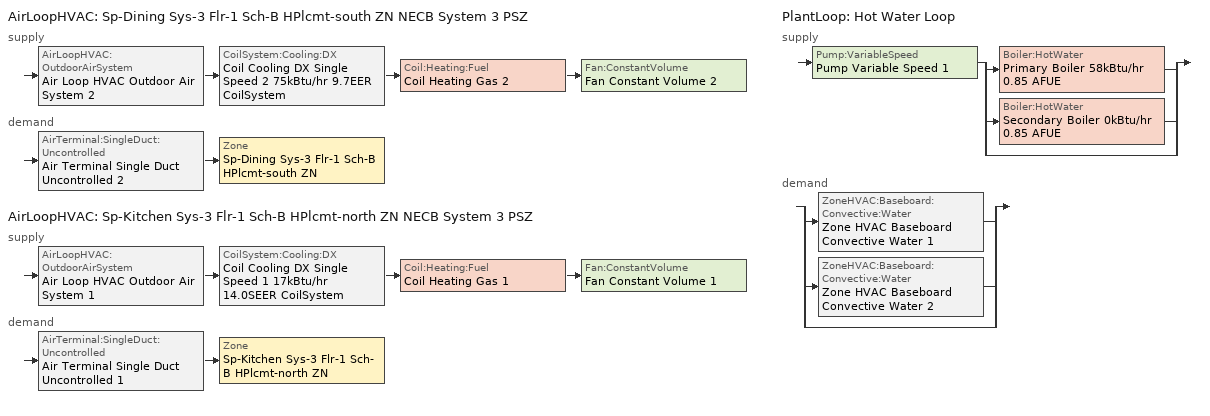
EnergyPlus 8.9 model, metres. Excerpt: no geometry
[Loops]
AirLoopHVAC 'Sp-Dining Sys-3 Flr-1 Sch-B HPlcmt-south ZN NECB System 3 PSZ'
 supply: AirLoopHVAC:OutdoorAirSystem 'Air Loop HVAC Outdoor Air System 2' > CoilSystem:Cooling:DX 'Coil Cooling DX Single Speed 2 75kBtu/hr 9.7EER CoilSystem' > Coil:Heating:Fuel 'Coil Heating Gas 2' > Fan:ConstantVolume 'Fan Constant Volume 2'
 demand: AirTerminal:SingleDuct:Uncontrolled 'Air Terminal Single Duct Uncontrolled 2' > Zone 'Sp-Dining Sys-3 Flr-1 Sch-B HPlcmt-south ZN'
AirLoopHVAC 'Sp-Kitchen Sys-3 Flr-1 Sch-B HPlcmt-north ZN NECB System 3 PSZ'
 supply: AirLoopHVAC:OutdoorAirSystem 'Air Loop HVAC Outdoor Air System 1' > CoilSystem:Cooling:DX 'Coil Cooling DX Single Speed 1 17kBtu/hr 14.0SEER CoilSystem' > Coil:Heating:Fuel 'Coil Heating Gas 1' > Fan:ConstantVolume 'Fan Constant Volume 1'
 demand: AirTerminal:SingleDuct:Uncontrolled 'Air Terminal Single Duct Uncontrolled 1' > Zone 'Sp-Kitchen Sys-3 Flr-1 Sch-B HPlcmt-north ZN'
PlantLoop 'Hot Water Loop'
 supply: Pump:VariableSpeed 'Pump Variable Speed 1' > split
  | Boiler:HotWater 'Primary Boiler 58kBtu/hr 0.85 AFUE'
  | Boiler:HotWater 'Secondary Boiler 0kBtu/hr 0.85 AFUE'
  | bypass
 demand: split
  | ZoneHVAC:Baseboard:Convective:Water 'Zone HVAC Baseboard Convective Water 1'
  | ZoneHVAC:Baseboard:Convective:Water 'Zone HVAC Baseboard Convective Water 2'
  | bypass
[ZoneControl:Thermostat] Control Object Type 1=ThermostatSetpoint:DualSetpoint
Name | Zone or ZoneList | Control Type Schedule | Control Name 1
Sp-Dining Sys-3 Flr-1 Sch-B HPlcmt-south ZN Thermostat | Sp-Dining Sys-3 Flr-1 Sch-B HPlcmt-south ZN | Sp-Dining Sys-3 Flr-1 Sch-B HPlcmt-south ZN Thermostat Schedule | Space Function Dining - family space Thermostat 2
Sp-Kitchen Sys-3 Flr-1 Sch-B HPlcmt-north ZN Thermostat | Sp-Kitchen Sys-3 Flr-1 Sch-B HPlcmt-north ZN | Sp-Kitchen Sys-3 Flr-1 Sch-B HPlcmt-north ZN Thermostat Schedule | Space Function Food preparation Thermostat 2
[ThermostatSetpoint:DualSetpoint] Heating Setpoint Temperature Schedule=NECB-B-Thermostat Setpoint-Heating; Cooling Setpoint Temperature Schedule=NECB-B-Thermostat Setpoint-Cooling
Space Function Dining - family space Thermostat 2; Space Function Food preparation Thermostat 2
[AirTerminal:SingleDuct:Uncontrolled] Availability Schedule=Always On Discrete; Maximum Air Flow Rate {m3/s}=AutoSize
Air Terminal Single Duct Uncontrolled 2; Air Terminal Single Duct Uncontrolled 1
[ZoneHVAC:Baseboard:Convective:Water] Availability Schedule=Always On Discrete; Heating Design Capacity Method=HeatingDesignCapacity; Heating Design Capacity {W}=Autosize; Heating Design Capacity Per Floor Area {W/m2}=0; Fraction of Autosized Heating Design Capacity=0.8; U-Factor Times Area Value {W/K}=Autosize; Maximum Water Flow Rate {m3/s}=Autosize; Convergence Tolerance=0.001
Zone HVAC Baseboard Convective Water 2; Zone HVAC Baseboard Convective Water 1
[Zone equipment]
Sp-Dining Sys-3 Flr-1 Sch-B HPlcmt-south ZN: Air Terminal Single Duct Uncontrolled 2, Zone HVAC Baseboard Convective Water 2
Sp-Kitchen Sys-3 Flr-1 Sch-B HPlcmt-north ZN: Air Terminal Single Duct Uncontrolled 1, Zone HVAC Baseboard Convective Water 1
[Sizing:Zone] Zone Cooling Design Supply Air Temperature Input Method=SupplyAirTemperature; Zone Cooling Design Supply Air Temperature {C}=13; Zone Cooling Design Supply Air Temperature Difference {deltaC}=11.11; Zone Heating Design Supply Air Temperature Input Method=SupplyAirTemperature; Zone Heating Design Supply Air Temperature {C}=43; Zone Heating Design Supply Air Temperature Difference {deltaC}=11.11; Zone Cooling Design Supply Air Humidity Ratio {kgWater/kgDryAir}=0.0085; Zone Heating Design Supply Air Humidity Ratio {kgWater/kgDryAir}=0.008; Zone Heating Sizing Factor=1.3; Zone Cooling Sizing Factor=1.1; Cooling Design Air Flow Method=DesignDay; Cooling Design Air Flow Rate {m3/s}=0; Cooling Minimum Air Flow per Zone Floor Area {m3/s-m2}=0.000762; Cooling Minimum Air Flow {m3/s}=0; Cooling Minimum Air Flow Fraction=0; Heating Design Air Flow Method=DesignDay; Heating Design Air Flow Rate {m3/s}=0; Heating Maximum Air Flow per Zone Floor Area {m3/s-m2}=0.002032; Heating Maximum Air Flow {m3/s}=0.141576; Heating Maximum Air Flow Fraction=0.3; Account for Dedicated Outdoor Air System=No
Name | Design Specification Outdoor Air Object | Design Specification Zone Air Distribution Object
Sp-Dining Sys-3 Flr-1 Sch-B HPlcmt-south ZN | Space Function Dining - family space Ventilation | Sp-Dining Sys-3 Flr-1 Sch-B HPlcmt-south ZN Design Spec Zone Air Dist
Sp-Kitchen Sys-3 Flr-1 Sch-B HPlcmt-north ZN | Space Function Food preparation Ventilation | Sp-Kitchen Sys-3 Flr-1 Sch-B HPlcmt-north ZN Design Spec Zone Air Dist
[DesignSpecification:ZoneAirDistribution] Zone Air Distribution Effectiveness in Cooling Mode=1; Zone Air Distribution Effectiveness in Heating Mode=1
Sp-Dining Sys-3 Flr-1 Sch-B HPlcmt-south ZN Design Spec Zone Air Dist; Sp-Kitchen Sys-3 Flr-1 Sch-B HPlcmt-north ZN Design Spec Zone Air Dist
[Controller:MechanicalVentilation] Demand Controlled Ventilation=No; System Outdoor Air Method=ZoneSum
Name | Availability Schedule | Zone Name 1 | Design Specification Outdoor Air Object Name 1 | Design Specification Zone Air Distribution Object Name 1
Controller Mechanical Ventilation 2 | Sp-Dining Sys-3 Flr-1 Sch-B HPlcmt-south ZN NECB System 3 PSZ Occ Sch | Sp-Dining Sys-3 Flr-1 Sch-B HPlcmt-south ZN | Space Function Dining - family space Ventilation | Sp-Dining Sys-3 Flr-1 Sch-B HPlcmt-south ZN Design Spec Zone Air Dist
Controller Mechanical Ventilation 1 | Always On Discrete | Sp-Kitchen Sys-3 Flr-1 Sch-B HPlcmt-north ZN | Space Function Food preparation Ventilation | Sp-Kitchen Sys-3 Flr-1 Sch-B HPlcmt-north ZN Design Spec Zone Air Dist
[DesignSpecification:OutdoorAir] Outdoor Air Method=Sum; Outdoor Air Flow per Person {m3/s-person}=0; Outdoor Air Flow per Zone {m3/s}=0; Outdoor Air Flow Air Changes per Hour {1/hr}=0
Name | Outdoor Air Flow per Zone Floor Area {m3/s-m2}
Space Function Dining - family space Ventilation | 0.0035814
Space Function Food preparation Ventilation | 0.0013716
[AirLoopHVAC] Design Supply Air Flow Rate {m3/s}=AutoSize
Sp-Dining Sys-3 Flr-1 Sch-B HPlcmt-south ZN NECB System 3 PSZ; Sp-Kitchen Sys-3 Flr-1 Sch-B HPlcmt-north ZN NECB System 3 PSZ
[Sizing:System] Type of Load to Size On=Sensible; Design Outdoor Air Flow Rate {m3/s}=Autosize; Central Heating Maximum System Air Flow Ratio=1; Preheat Design Temperature {C}=7; Preheat Design Humidity Ratio {kgWater/kgDryAir}=0.008; Precool Design Temperature {C}=13; Precool Design Humidity Ratio {kgWater/kgDryAir}=0.008; Central Cooling Design Supply Air Temperature {C}=13; Central Heating Design Supply Air Temperature {C}=43; Type of Zone Sum to Use=NonCoincident; 100% Outdoor Air in Cooling=No; 100% Outdoor Air in Heating=No; Central Cooling Design Supply Air Humidity Ratio {kgWater/kgDryAir}=0.0085; Central Heating Design Supply Air Humidity Ratio {kgWater/kgDryAir}=0.008; Cooling Supply Air Flow Rate Method=DesignDay; Cooling Supply Air Flow Rate {m3/s}=0; Cooling Supply Air Flow Rate Per Floor Area {m3/s-m2}=0.00996765; Cooling Fraction of Autosized Cooling Supply Air Flow Rate=1; Cooling Supply Air Flow Rate Per Unit Cooling Capacity {m3/s-W}=3.94755e-05; Heating Supply Air Flow Rate Method=DesignDay; Heating Supply Air Flow Rate {m3/s}=0; Heating Supply Air Flow Rate Per Floor Area {m3/s-m2}=0.00996765; Heating Fraction of Autosized Heating Supply Air Flow Rate=1; Heating Fraction of Autosized Cooling Supply Air Flow Rate=1; Heating Supply Air Flow Rate Per Unit Heating Capacity {m3/s-W}=3.15882e-05; System Outdoor Air Method=ZoneSum; Zone Maximum Outdoor Air Fraction=1; Cooling Design Capacity Method=CoolingDesignCapacity; Cooling Design Capacity {W}=Autosize; Cooling Design Capacity Per Floor Area {W/m2}=234.7; Fraction of Autosized Cooling Design Capacity=1; Heating Design Capacity Method=HeatingDesignCapacity; Heating Design Capacity {W}=Autosize; Heating Design Capacity Per Floor Area {W/m2}=157; Fraction of Autosized Heating Design Capacity=1; Central Cooling Capacity Control Method=OnOff
Sp-Dining Sys-3 Flr-1 Sch-B HPlcmt-south ZN NECB System 3 PSZ; Sp-Kitchen Sys-3 Flr-1 Sch-B HPlcmt-north ZN NECB System 3 PSZ
[Controller:OutdoorAir] Minimum Outdoor Air Flow Rate {m3/s}=0; Maximum Outdoor Air Flow Rate {m3/s}=Autosize; Economizer Control Action Type=ModulateFlow; Lockout Type=NoLockout; Minimum Limit Type=FixedMinimum; High Humidity Control=No; Control High Indoor Humidity Based on Outdoor Humidity Ratio=Yes; Heat Recovery Bypass Control Type=BypassWhenWithinEconomizerLimits
Name | Economizer Control Type | Minimum Outdoor Air Schedule | Mechanical Ventilation Controller | Economizer Maximum Limit Dry-Bulb Temperature {C} | Economizer Maximum Limit Enthalpy {J/kg} | Economizer Minimum Limit Dry-Bulb Temperature {C}
Controller Outdoor Air 2 | DifferentialEnthalpy | Sp-Dining Sys-3 Flr-1 Sch-B HPlcmt-south ZN NECB System 3 PSZ Occ Sch | Controller Mechanical Ventilation 2
Controller Outdoor Air 1 | NoEconomizer | Always On Discrete | Controller Mechanical Ventilation 1 | 28 | 64000 | -100
[SetpointManager:MixedAir] Control Variable=Temperature
Node 38 OS Default SPM; Node 37 OS Default SPM; Node 36 OS Default SPM; Node 26 OS Default SPM; Node 25 OS Default SPM; Node 24 OS Default SPM
[CoilSystem:Cooling:DX] Availability Schedule=Always On Discrete
Name | Cooling Coil
Coil Cooling DX Single Speed 2 75kBtu/hr 9.7EER CoilSystem | Coil Cooling DX Single Speed 2 75kBtu/hr 9.7EER
Coil Cooling DX Single Speed 1 17kBtu/hr 14.0SEER CoilSystem | Coil Cooling DX Single Speed 1 17kBtu/hr 14.0SEER
[Coil:Cooling:DX:SingleSpeed] Availability Schedule=Always On Discrete; Gross Rated Total Cooling Capacity {W}=Autosize; Gross Rated Sensible Heat Ratio=Autosize; Rated Air Flow Rate {m3/s}=Autosize; Rated Evaporator Fan Power Per Volume Flow Rate {W/(m3/s)}=773.3; Total Cooling Capacity Function of Temperature Curve=DXCOOL-NECB2011-REF-CAPFT; Total Cooling Capacity Function of Flow Fraction Curve=DXCOOL-NECB2011-REF-CAPFFLOW; Energy Input Ratio Function of Temperature Curve=DXCOOL-NECB2011-REF-COOLEIRFT; Energy Input Ratio Function of Flow Fraction Curve=DXCOOL-NECB2011-REF-COOLEIRFFLOW; Part Load Fraction Correlation Curve=DXCOOL-NECB2011-REF-COOLPLFFPLR; Condenser Type=AirCooled; Evaporative Condenser Effectiveness=0; Evaporative Condenser Air Flow Rate {m3/s}=Autosize; Evaporative Condenser Pump Rated Power Consumption {W}=Autosize; Crankcase Heater Capacity {W}=0; Maximum Outdoor Dry-Bulb Temperature for Crankcase Heater Operation {C}=0; Basin Heater Capacity {W/K}=0; Basin Heater Setpoint Temperature {C}=10
Name | Gross Rated Cooling COP {W/W}
Coil Cooling DX Single Speed 2 75kBtu/hr 9.7EER | 3.33579
Coil Cooling DX Single Speed 1 17kBtu/hr 14.0SEER | 3.8248
[Coil:Heating:Fuel] Availability Schedule=Always On Discrete; Fuel Type=NaturalGas; Burner Efficiency=0.8; Nominal Capacity {W}=AutoSize; Parasitic Electric Load {W}=0; Parasitic Fuel Load {W}=0
Coil Heating Gas 2; Coil Heating Gas 1
[Fan:ConstantVolume] Fan Total Efficiency=0.39975; Pressure Rise {Pa}=640; Maximum Flow Rate {m3/s}=AutoSize; Motor Efficiency=0.615; Motor In Airstream Fraction=1
Name | Availability Schedule
Fan Constant Volume 2 | Sp-Dining Sys-3 Flr-1 Sch-B HPlcmt-south ZN NECB System 3 PSZ Occ Sch
Fan Constant Volume 1 | Always On Discrete
[SetpointManager:SingleZone:Reheat] Control Variable=Temperature; Minimum Supply Air Temperature {C}=13; Maximum Supply Air Temperature {C}=43
Name | Control Zone
Setpoint Manager Single Zone Reheat 2 | Sp-Dining Sys-3 Flr-1 Sch-B HPlcmt-south ZN
Setpoint Manager Single Zone Reheat 1 | Sp-Kitchen Sys-3 Flr-1 Sch-B HPlcmt-north ZN
[PlantLoop]
Hot Water Loop: Fluid Type=Water; Plant Equipment Operation Scheme=Hot Water Loop Operation Schemes; Maximum Loop Temperature {C}=100; Minimum Loop Temperature {C}=0; Maximum Loop Flow Rate {m3/s}=Autosize; Minimum Loop Flow Rate {m3/s}=0; Plant Loop Volume {m3}=Autocalculate; Load Distribution Scheme=Optimal; Plant Loop Demand Calculation Scheme=SingleSetpoint
[Sizing:Plant]
Hot Water Loop: Loop Type=Heating; Design Loop Exit Temperature {C}=82; Loop Design Temperature Difference {deltaC}=16; Sizing Option=NonCoincident; Zone Timesteps in Averaging Window=1; Coincident Sizing Factor Mode=None
[Pump:VariableSpeed]
Pump Variable Speed 1: Design Maximum Flow Rate {m3/s}=Autosize; Design Pump Head {Pa}=179352; Design Power Consumption {W}=Autosize; Motor Efficiency=0.7; Fraction of Motor Inefficiencies to Fluid Stream=0; Coefficient 1 of the Part Load Performance Curve=0; Coefficient 2 of the Part Load Performance Curve=1; Coefficient 3 of the Part Load Performance Curve=0; Coefficient 4 of the Part Load Performance Curve=0; Design Minimum Flow Rate {m3/s}=0; Pump Control Type=Intermittent; Skin Loss Radiative Fraction=0.5; Design Power Sizing Method=PowerPerFlowPerPressure; Design Electric Power per Unit Flow Rate {W/(m3/s)}=348701.1; Design Shaft Power per Unit Flow Rate per Unit Head=1.28205; Design Minimum Flow Rate Fraction=0
[Boiler:HotWater] Fuel Type=NaturalGas; Nominal Thermal Efficiency=0.85; Design Water Outlet Temperature {C}=82; Design Water Flow Rate {m3/s}=Autosize; Minimum Part Load Ratio=0; Maximum Part Load Ratio=1; Optimum Part Load Ratio=1; Water Outlet Upper Temperature Limit {C}=99; Boiler Flow Mode=ConstantFlow; Parasitic Electric Load {W}=0; Sizing Factor=1
Name | Nominal Capacity {W}
Primary Boiler 58kBtu/hr 0.85 AFUE | 16999.6
Secondary Boiler 0kBtu/hr 0.85 AFUE | 0.001
[SetpointManager:OutdoorAirReset]
Setpoint Manager Outdoor Air Reset 1: Control Variable=Temperature; Setpoint at Outdoor Low Temperature {C}=82; Outdoor Low Temperature {C}=-16; Setpoint at Outdoor High Temperature {C}=60; Outdoor High Temperature {C}=0
[PlantEquipmentOperationSchemes]
Hot Water Loop Operation Schemes: Control Scheme Object Type 1=PlantEquipmentOperation:HeatingLoad; Control Scheme Name 1=Hot Water Loop Heating Operation Scheme; Control Scheme Schedule Name 1=Always On Discrete
[PlantEquipmentOperation:HeatingLoad]
Hot Water Loop Heating Operation Scheme: Load Range Lower Limit 1 {W}=0; Load Range Upper Limit 1 {W}=1000000000; Range Equipment List Name 1=Hot Water Loop Heating Equipment List
[PlantEquipmentList]
Hot Water Loop Heating Equipment List: Boiler:HotWater, Primary Boiler 58kBtu/hr 0.85 AFUE, Boiler:HotWater, Secondary Boiler 0kBtu/hr 0.85 AFUE
[Schedule:Compact]
Sp-Dining Sys-3 Flr-1 Sch-B HPlcmt-south ZN Thermostat Schedule; Sp-Kitchen Sys-3 Flr-1 Sch-B HPlcmt-north ZN Thermostat Schedule: Through: 12/31, For: AllDays, Until: 24:00, 4
[Schedule:Day:Interval]
NECB-B-Thermostat Setpoint-Heating Sun|Hol Day: No, 01:00, 18, 02:00, 22, 09:00, 18, 10:00, 20, 23:00, 22, 24:00, 18
NECB-B-Thermostat Setpoint-Heating Default|Wkdy Day; NECB-B-Thermostat Setpoint-Heating Sat Day; NECB-B-Thermostat Setpoint-Heating Default: No, 02:00, 22, 08:00, 18, 09:00, 20, 24:00, 22
NECB-B-Thermostat Setpoint-Cooling Sun|Hol Day: No, 09:00, 35, 23:00, 24, 24:00, 35
NECB-B-Thermostat Setpoint-Cooling Default|Wkdy Day; NECB-B-Thermostat Setpoint-Cooling Sat Day; NECB-B-Thermostat Setpoint-Cooling Default: No, 01:00, 24, 08:00, 35, 24:00, 24
Sp-Dining Sys-3 Flr-1 Sch-B HPlcmt-south ZN NECB System 3 PSZ Occ Sch Sunday: No, 01:00, 0, 02:00, 1, 11:00, 0, 23:00, 1, 24:00, 0
Sp-Dining Sys-3 Flr-1 Sch-B HPlcmt-south ZN NECB System 3 PSZ Occ Sch Monday; Sp-Dining Sys-3 Flr-1 Sch-B HPlcmt-south ZN NECB System 3 PSZ Occ Sch Tuesday; Sp-Dining Sys-3 Flr-1 Sch-B HPlcmt-south ZN NECB System 3 PSZ Occ Sch Wednesday; Sp-Dining Sys-3 Flr-1 Sch-B HPlcmt-south ZN NECB System 3 PSZ Occ Sch Thursday; Sp-Dining Sys-3 Flr-1 Sch-B HPlcmt-south ZN NECB System 3 PSZ Occ Sch Friday: No, 01:00, 1, 10:00, 0, 24:00, 1
Sp-Dining Sys-3 Flr-1 Sch-B HPlcmt-south ZN NECB System 3 PSZ Occ Sch Saturday: No, 02:00, 1, 10:00, 0, 24:00, 1
Sp-Dining Sys-3 Flr-1 Sch-B HPlcmt-south ZN NECB System 3 PSZ Occ Sch Default; Sp-Dining Sys-3 Flr-1 Sch-B HPlcmt-south ZN NECB System 3 PSZ Occ Sch Summer Design Day; Sp-Dining Sys-3 Flr-1 Sch-B HPlcmt-south ZN NECB System 3 PSZ Occ Sch Winter Design Day: No, 24:00, 1
[Schedule:Week:Daily]
Schedule:Week:Daily {e3c8eac0-c76f-42e8-ac80-0a99a79aebf4}: NECB-B-Thermostat Setpoint-Heating Sun|Hol Day, NECB-B-Thermostat Setpoint-Heating Default|Wkdy Day, NECB-B-Thermostat Setpoint-Heating Default|Wkdy Day, NECB-B-Thermostat Setpoint-Heating Default|Wkdy Day, NECB-B-Thermostat Setpoint-Heating Default|Wkdy Day, NECB-B-Thermostat Setpoint-Heating Default|Wkdy Day, NECB-B-Thermostat Setpoint-Heating Sat Day, NECB-B-Thermostat Setpoint-Heating Default, NECB-B-Thermostat Setpoint-Heating Default, NECB-B-Thermostat Setpoint-Heating Default, NECB-B-Thermostat Setpoint-Heating Default, NECB-B-Thermostat Setpoint-Heating Default
Schedule:Week:Daily {7d48c0a3-e9cd-48bf-98f4-8b321e406fcb}: NECB-B-Thermostat Setpoint-Cooling Sun|Hol Day, NECB-B-Thermostat Setpoint-Cooling Default|Wkdy Day, NECB-B-Thermostat Setpoint-Cooling Default|Wkdy Day, NECB-B-Thermostat Setpoint-Cooling Default|Wkdy Day, NECB-B-Thermostat Setpoint-Cooling Default|Wkdy Day, NECB-B-Thermostat Setpoint-Cooling Default|Wkdy Day, NECB-B-Thermostat Setpoint-Cooling Sat Day, NECB-B-Thermostat Setpoint-Cooling Default, NECB-B-Thermostat Setpoint-Cooling Default, NECB-B-Thermostat Setpoint-Cooling Default, NECB-B-Thermostat Setpoint-Cooling Default, NECB-B-Thermostat Setpoint-Cooling Default
Schedule:Week:Daily {3456a844-56d8-411b-bd7e-ba249fdfe309}: Sp-Dining Sys-3 Flr-1 Sch-B HPlcmt-south ZN NECB System 3 PSZ Occ Sch Sunday, Sp-Dining Sys-3 Flr-1 Sch-B HPlcmt-south ZN NECB System 3 PSZ Occ Sch Monday, Sp-Dining Sys-3 Flr-1 Sch-B HPlcmt-south ZN NECB System 3 PSZ Occ Sch Tuesday, Sp-Dining Sys-3 Flr-1 Sch-B HPlcmt-south ZN NECB System 3 PSZ Occ Sch Wednesday, Sp-Dining Sys-3 Flr-1 Sch-B HPlcmt-south ZN NECB System 3 PSZ Occ Sch Thursday, Sp-Dining Sys-3 Flr-1 Sch-B HPlcmt-south ZN NECB System 3 PSZ Occ Sch Friday, Sp-Dining Sys-3 Flr-1 Sch-B HPlcmt-south ZN NECB System 3 PSZ Occ Sch Saturday, Sp-Dining Sys-3 Flr-1 Sch-B HPlcmt-south ZN NECB System 3 PSZ Occ Sch Default, Sp-Dining Sys-3 Flr-1 Sch-B HPlcmt-south ZN NECB System 3 PSZ Occ Sch Summer Design Day, Sp-Dining Sys-3 Flr-1 Sch-B HPlcmt-south ZN NECB System 3 PSZ Occ Sch Winter Design Day, Sp-Dining Sys-3 Flr-1 Sch-B HPlcmt-south ZN NECB System 3 PSZ Occ Sch Default, Sp-Dining Sys-3 Flr-1 Sch-B HPlcmt-south ZN NECB System 3 PSZ Occ Sch Default
[Schedule:Year]
NECB-B-Thermostat Setpoint-Heating: Schedule:Week:Daily {e3c8eac0-c76f-42e8-ac80-0a99a79aebf4}, 1, 1, 12, 31
NECB-B-Thermostat Setpoint-Cooling: Schedule:Week:Daily {7d48c0a3-e9cd-48bf-98f4-8b321e406fcb}, 1, 1, 12, 31
Sp-Dining Sys-3 Flr-1 Sch-B HPlcmt-south ZN NECB System 3 PSZ Occ Sch: Schedule:Week:Daily {3456a844-56d8-411b-bd7e-ba249fdfe309}, 1, 1, 12, 31
[Schedule:Constant]
Always On Discrete: Hourly Value=1
[Curve:Biquadratic] Minimum Value of x {BasedOnField A2}=13; Maximum Value of x {BasedOnField A2}=24; Minimum Value of y {BasedOnField A3}=24; Maximum Value of y {BasedOnField A3}=46
Name | Coefficient1 Constant | Coefficient2 x | Coefficient3 x**2 | Coefficient4 y | Coefficient5 y**2 | Coefficient6 x*y
DXCOOL-NECB2011-REF-CAPFT | 0.867905 | 0.0142459 | 0.00055436 | -0.0075575 | 3.3e-05 | -0.0001918
DXCOOL-NECB2011-REF-COOLEIRFT | 0.116936 | 0.0284933 | -0.0004112 | 0.0214108 | 0.00016103 | -0.0006791
[Curve:Quadratic] Coefficient1 Constant=1; Coefficient2 x=0; Coefficient3 x**2=0; Minimum Value of x {BasedOnField A2}=0; Maximum Value of x {BasedOnField A2}=1
DXCOOL-NECB2011-REF-CAPFFLOW; DXCOOL-NECB2011-REF-COOLEIRFFLOW
[Curve:Cubic]
DXCOOL-NECB2011-REF-COOLPLFFPLR: Coefficient1 Constant=0.0277; Coefficient2 x=4.9151; Coefficient3 x**2=-8.184; Coefficient4 x**3=4.2702; Minimum Value of x {BasedOnField A2}=0.7; Maximum Value of x {BasedOnField A2}=1
